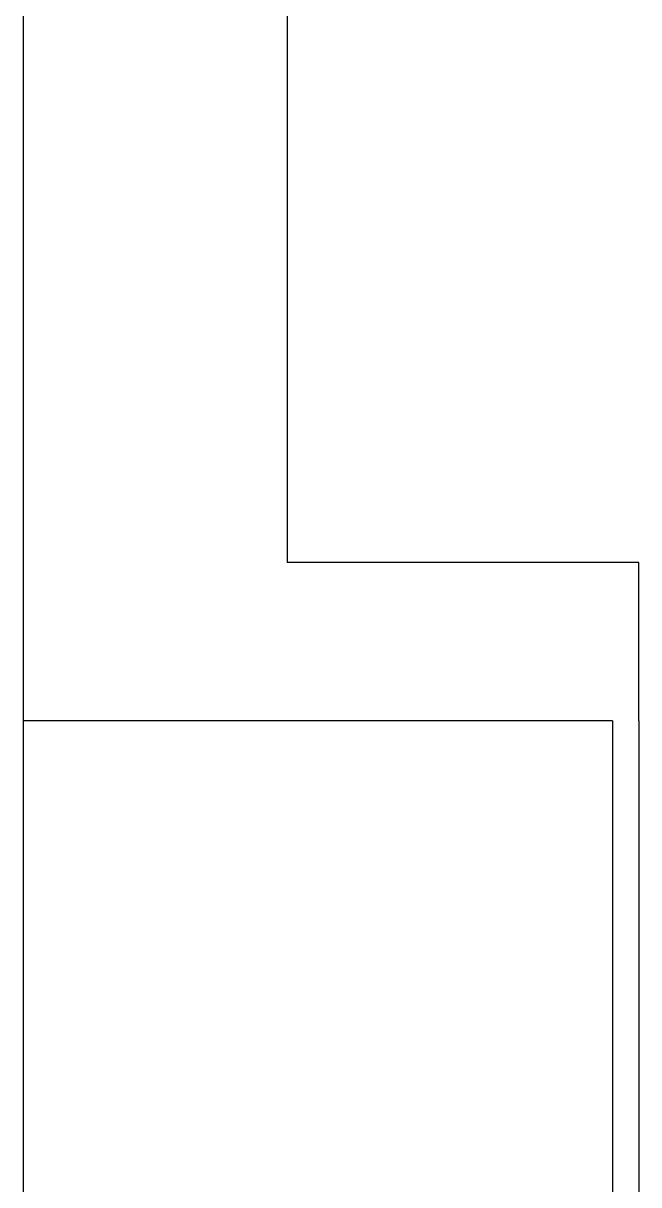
# Model space of a CAD drawing. Extents: x -9 to 600, y -23 to 65.
# Drawn here: x 266.263 to 266.963, y 13.97 to 15.292 of the extents above; entities that cross this region are included whole.
import ezdxf

# ---------------------------------------------------------------- set-up
doc = ezdxf.new("R2010")
doc.units = 0
doc.header["$LTSCALE"] = 0.8
doc.header["$MEASUREMENT"] = 0
doc.layers.add('Desenho base', color=7, linetype='CONTINUOUS')

msp = doc.modelspace()

# ---------------------------------------------------------------- linework, layer by layer
at = {"layer": 'Desenho base'}
for p, q in [((266.2635, 18.348), (266.2635, 14.498)), ((266.5635, 17.948), (266.5635, 14.678)), ((266.9635, 14.678), (266.5635, 14.678)), ((266.9635, 14.498), (266.9635, 14.678)), ((266.2635, 14.498), (266.2635, 12.648)), ((266.9335, 14.498), (266.2635, 14.498)), ((266.9335, 14.498), (266.9335, 13.348)), ((266.9635, 14.498), (266.9635, 13.348))]:
    msp.add_line(p, q, dxfattribs=at)

doc.saveas('drawing.dxf')
